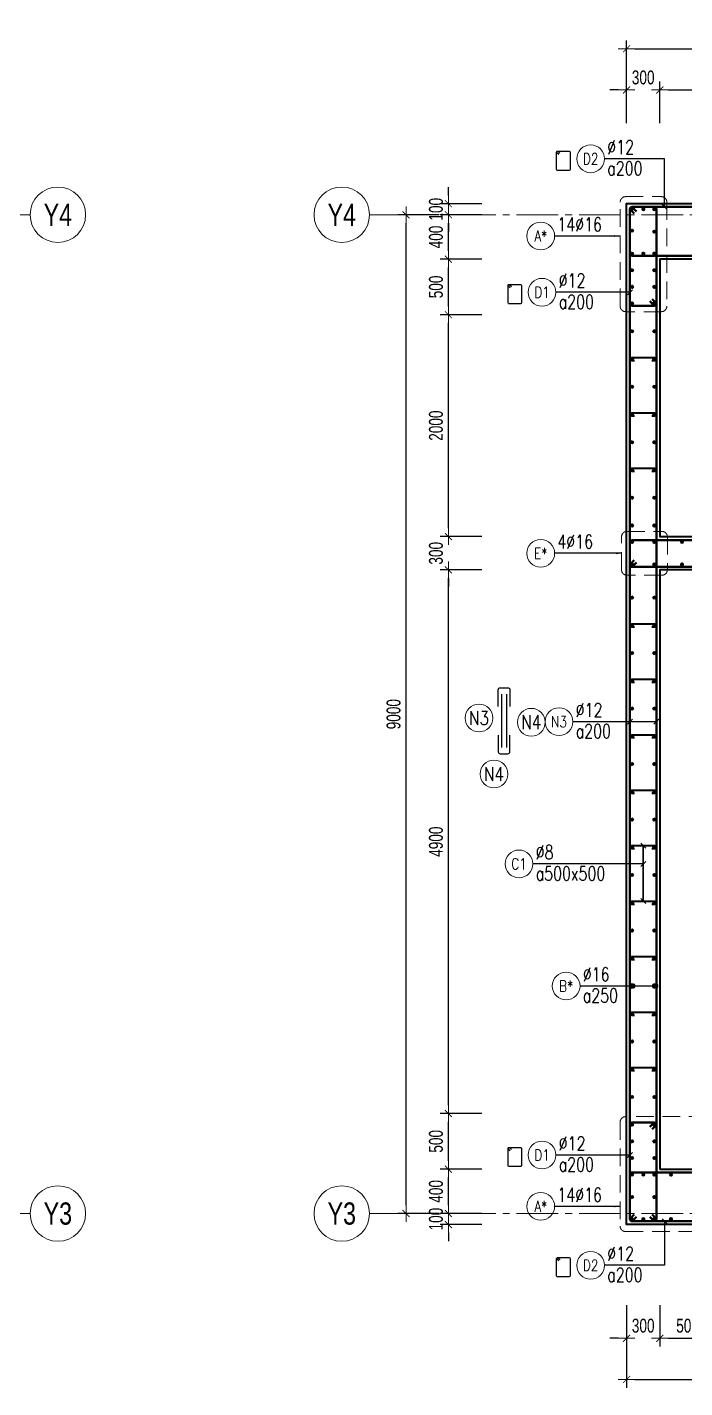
# Model space of a CAD drawing. Header units: millimetres. Extents: x 931337 to 1117500, y 19732 to 157199.
# Drawn here: x 962154 to 968079, y 106879 to 119139 of the extents above; entities that cross this region are included whole.
import ezdxf
from ezdxf.enums import TextEntityAlignment as Align

# ---------------------------------------------------------------- set-up
doc = ezdxf.new("R2010")
doc.units = ezdxf.units.MM
doc.header["$MEASUREMENT"] = 0
for name, pattern in [('HIDDEN', [9.525, 6.35, -3.175]), ('HIDDEN2', [4.7625, 3.175, -1.5875]), ('HT_Dim Grid$0$CENTER2', [1.125, 0.75, -0.125, 0.125, -0.125]), ('HT_Grid$0$CENTER2', [1.125, 0.75, -0.125, 0.125, -0.125])]:
    doc.linetypes.add(name, pattern=pattern)
doc.layers.get('0').update_dxf_attribs({"lineweight": 20})
doc.layers.get('Defpoints').update_dxf_attribs({"color": 151, "lineweight": 9})
doc.layers.add('Hidden', color=9, linetype='HIDDEN')
doc.layers.add('Ligature', color=1, linetype='Continuous')
for name, color, linetype, lineweight in [('HT_Dim Grid$0$NDC_S_AXIS', 5, 'HT_Dim Grid$0$CENTER2', 13), ('HT_Dim Grid$0$NDC_S_SYMBOL', 1, 'Continuous', 15), ('HT_Dim Grid$0$NDC_S_TEXT SYMBOL', 7, 'Continuous', 20), ('HT_Grid$0$NDC_S_AXIS', 5, 'HT_Grid$0$CENTER2', 13), ('KC-LEADER', 153, 'Continuous', 18), ('KC-THEP', 6, 'Continuous', 40), ('NDC_S_DIM', 1, 'Continuous', 15), ('NDC_S_HIDDEN', 8, 'HIDDEN2', 13), ('NDC_S_LEADER', 1, 'Continuous', 15), ('NDC_S_REBAR', 4, 'Continuous', 35), ('NDC_S_STIRRUP', 4, 'Continuous', 40), ('NDC_S_VN TEXT', 7, 'Continuous', 20), ('NDC_S_WALL', 6, 'Continuous', 35)]:
    doc.layers.add(name, color=color, linetype=linetype, lineweight=lineweight)
doc.styles.add('HT_Dim Grid$0$NDC_ANNO', font='', dxfattribs={"width": 0.8})
doc.styles.add('NDC_ARIAL', font='arial.ttf', dxfattribs={"width": 0.85})
doc.styles.add('NDC_DIM', font='', dxfattribs={"width": 0.75})
doc.styles.add('NDC_EN TXT', font='romans.shx', dxfattribs={"width": 0.8})
doc.styles.get('HT_Dim Grid$0$NDC_ANNO').set_extended_font_data('Dotum')
doc.styles.get('NDC_DIM').set_extended_font_data('Dotum')
doc.dimstyles.new('NDC_1-50', dxfattribs={"dimscale": 50, "dimtxt": 2.5, "dimasz": 1, "dimexe": 1.5, "dimexo": 0, "dimgap": 0.8, "dimtad": 1, "dimdec": 0, "dimdsep": 46, "dimtxsty": 'NDC_ARIAL', "dimblk": 'DIMMARK', "dimcen": 49999.938995, "dimdle": 1.5, "dimclrd": 1, "dimclre": 1, "dimclrt": 3, "dimadec": 0, "dimazin": 0, "dimtfac": 1, "dimtdec": 0, "dimtix": 1, "dimtmove": 2, "dimatfit": 3, "dimfxl": 1, "dimarcsym": 0})
doc.dimstyles.new('NDC_dim_30', dxfattribs={"dimscale": 30, "dimtxt": 2.5, "dimasz": 1.5, "dimexe": 1.5, "dimexo": 2.5, "dimgap": 1, "dimtad": 1, "dimdec": 0, "dimzin": 0, "dimdsep": 46, "dimtxsty": 'NDC_DIM', "dimblk": 'DIMMARK', "dimcen": 0.09, "dimdle": 1.2, "dimclrd": 1, "dimclre": 1, "dimclrt": 3, "dimadec": 0, "dimazin": 0, "dimtfac": 1, "dimtdec": 0, "dimtix": 1, "dimtofl": 0, "dimtmove": 0, "dimatfit": 3, "dimfxl": 6, "dimfxlon": 1, "dimtolj": 1, "dimtzin": 0, "dimarcsym": 0})
doc.dimstyles.new('NDC_dim_50', dxfattribs={"dimscale": 50, "dimtxt": 2.5, "dimasz": 1.5, "dimexe": 1.5, "dimexo": 2.5, "dimgap": 1, "dimtad": 1, "dimdec": 0, "dimzin": 0, "dimdsep": 46, "dimtxsty": 'NDC_DIM', "dimblk": 'DIMMARK', "dimcen": 0.09, "dimdle": 1.2, "dimclrd": 1, "dimclre": 1, "dimclrt": 3, "dimadec": 0, "dimazin": 0, "dimtfac": 1, "dimtdec": 0, "dimtix": 1, "dimtofl": 0, "dimtmove": 0, "dimatfit": 3, "dimfxl": 6, "dimfxlon": 1, "dimtolj": 1, "dimtzin": 0, "dimarcsym": 0})

# ---------------------------------------------------------------- blocks, each defined once
blk = doc.blocks.new('THEP')
at = {"layer": 'KC-LEADER', "color": 6}
blk.add_circle((0, 0), 14, dxfattribs=at)
at = {"layer": 'KC-THEP'}
for p, q in [((-14, 0), (14, 0)), ((10, 10), (-10, -10)), ((-10, 10), (10, -10)), ((0, 14), (0, -14))]:
    blk.add_line(p, q, dxfattribs=at)
blk = doc.blocks.new('DIMMARK')
at = {"layer": 'NDC_S_DIM', "color": 1}
blk.add_line((-1.5, 0), (1, 0), dxfattribs=at)
at = {"layer": 'NDC_S_DIM', "color": 2, "const_width": 0.1}
blk.add_lwpolyline([(-0.42, -0.42), (0.42, 0.42)], dxfattribs=at)
blk = doc.blocks.new('*U13')
blk.add_circle((-2.5, 0), 2.5)
at = {"layer": 'NDC_S_VN TEXT', "color": 3, "style": 'NDC_EN TXT', "width": 0.75}
blk.add_attdef('DK1', (0.5, 0.85), '', height=2.5, dxfattribs=at)
at = {"layer": 'NDC_S_VN TEXT', "color": 7, "style": 'NDC_EN TXT', "width": 0.8}
blk.add_attdef('SH2', text='', height=2, dxfattribs=at).set_placement((-2.5, 0), align=Align.MIDDLE)
blk = doc.blocks.new('*U11')
blk.add_circle((-2.5, 0), 2.5)
at = {"layer": 'NDC_S_VN TEXT', "color": 3, "style": 'NDC_EN TXT', "width": 0.75}
for tag, p in [('DK1', (0.5, 0.85)), ('KC1', (0.5, -2.97))]:
    blk.add_attdef(tag, p, '', height=2.5, dxfattribs=at)
at = {"layer": 'NDC_S_VN TEXT', "color": 7, "style": 'NDC_EN TXT', "width": 0.8}
blk.add_attdef('SH2', text='', height=2, dxfattribs=at).set_placement((-2.5, 0), align=Align.MIDDLE)
blk = doc.blocks.new('*U12')
blk.add_circle((-2.5, 0), 2.5)
at = {"layer": 'NDC_S_VN TEXT', "color": 3, "style": 'NDC_EN TXT', "width": 0.75}
for tag, p in [('DK1', (0.5, 0.85)), ('KC1', (0.5, -2.97))]:
    blk.add_attdef(tag, p, '', height=2.5, dxfattribs=at)
at = {"layer": 'NDC_S_VN TEXT', "color": 7, "style": 'NDC_EN TXT', "width": 0.8}
blk.add_attdef('SH2', text='', height=2, dxfattribs=at).set_placement((-2.5, 0), align=Align.MIDDLE)
blk = doc.blocks.new('A$C7BC65A55')
at = {"layer": 'Ligature'}
for p, q in [((-15.2, 372, 0), (-15.2, 38.5, 0)), ((15.2, 372, 0), (15.2, 38.5, 0))]:
    blk.add_line(p, q, dxfattribs=at)
for points in [[(-36.2, 296.5), (-36.2, 400.9, -0.414214), (-24, 413.1), (24, 413.1, -0.414214), (36.2, 400.9), (36.2, 296.5)], [(-36.2, 116.5), (-36.2, 12.2, 0.414214), (-24, 0), (24, 0, 0.414214), (36.2, 12.2), (36.2, 116.5)]]:
    blk.add_lwpolyline(points, format="xyb", dxfattribs=at)
blk = doc.blocks.new('*D556')
at = {"layer": 'Defpoints', "color": 0, "transparency": 16777216}
for p in [(965949, 108849), (967854, 108849), (967554, 108449)]:
    blk.add_point(p, dxfattribs=at)
at = {"layer": 'NDC_S_DIM', "color": 1, "lineweight": -2, "transparency": 16777216}
for p, q in [((966249, 108849), (965874, 108849)), ((965949, 108524), (965949, 108774)), ((966249, 108449), (965874, 108449))]:
    blk.add_line(p, q, dxfattribs=at)
at = {"layer": 'NDC_S_DIM', "color": 1, "lineweight": -2, "transparency": 16777216, "xscale": 75, "yscale": 75, "zscale": 75}
for p, rotation in [((965949, 108849), 90), ((965949, 108449), 270)]:
    blk.add_blockref('DIMMARK', p, dxfattribs=dict(at, rotation=rotation))
at = {"layer": 'NDC_S_DIM', "color": 3, "transparency": 16777216, "insert": (965837, 108649), "char_height": 125, "attachment_point": 5, "rotation": 90, "style": 'NDC_DIM'}
blk.add_mtext('\\A1;400', dxfattribs=at)
blk = doc.blocks.new('*D557')
at = {"layer": 'Defpoints', "color": 0, "transparency": 16777216}
for p in [(965949, 109350), (967971, 109350), (967854, 108849)]:
    blk.add_point(p, dxfattribs=at)
at = {"layer": 'NDC_S_DIM', "color": 1, "lineweight": -2, "transparency": 16777216}
for p, q in [((966249, 109350), (965874, 109350)), ((965949, 108924), (965949, 109275)), ((966249, 108849), (965874, 108849))]:
    blk.add_line(p, q, dxfattribs=at)
at = {"layer": 'NDC_S_DIM', "color": 1, "lineweight": -2, "transparency": 16777216, "xscale": 75, "yscale": 75, "zscale": 75}
for p, rotation in [((965949, 109350), 90), ((965949, 108849), 270)]:
    blk.add_blockref('DIMMARK', p, dxfattribs=dict(at, rotation=rotation))
at = {"layer": 'NDC_S_DIM', "color": 3, "transparency": 16777216, "insert": (965837, 109100), "char_height": 125, "attachment_point": 5, "rotation": 90, "style": 'NDC_DIM'}
blk.add_mtext('\\A1;500', dxfattribs=at)
blk = doc.blocks.new('*D558')
at = {"layer": 'Defpoints', "color": 0, "transparency": 16777216}
for p in [(965949, 114249), (968024, 114249), (967971, 109350)]:
    blk.add_point(p, dxfattribs=at)
at = {"layer": 'NDC_S_DIM', "color": 1, "lineweight": -2, "transparency": 16777216}
for p, q in [((966249, 114249), (965874, 114249)), ((965949, 109425), (965949, 114174)), ((966249, 109350), (965874, 109350))]:
    blk.add_line(p, q, dxfattribs=at)
at = {"layer": 'NDC_S_DIM', "color": 1, "lineweight": -2, "transparency": 16777216, "xscale": 75, "yscale": 75, "zscale": 75}
for p, rotation in [((965949, 114249), 90), ((965949, 109350), 270)]:
    blk.add_blockref('DIMMARK', p, dxfattribs=dict(at, rotation=rotation))
at = {"layer": 'NDC_S_DIM', "color": 3, "transparency": 16777216, "insert": (965837, 111800), "char_height": 125, "attachment_point": 5, "rotation": 90, "style": 'NDC_DIM'}
blk.add_mtext('\\A1;4900', dxfattribs=at)
blk = doc.blocks.new('*D559')
at = {"layer": 'Defpoints', "color": 0, "transparency": 16777216}
for p in [(965949, 114549), (968024, 114549), (968024, 114249)]:
    blk.add_point(p, dxfattribs=at)
at = {"layer": 'NDC_S_DIM', "color": 1, "lineweight": -2, "transparency": 16777216}
for p, q in [((965949, 114624), (965949, 114699)), ((966249, 114549), (965874, 114549)), ((966249, 114249), (965874, 114249)), ((965949, 114174), (965949, 114099))]:
    blk.add_line(p, q, dxfattribs=at)
at = {"layer": 'NDC_S_DIM', "color": 1, "lineweight": -2, "transparency": 16777216, "xscale": 75, "yscale": 75, "zscale": 75}
for p, rotation in [((965949, 114549), 270), ((965949, 114249), 90)]:
    blk.add_blockref('DIMMARK', p, dxfattribs=dict(at, rotation=rotation))
at = {"layer": 'NDC_S_DIM', "color": 3, "transparency": 16777216, "insert": (965837, 114399), "char_height": 125, "attachment_point": 5, "rotation": 90, "style": 'NDC_DIM'}
blk.add_mtext('\\A1;300', dxfattribs=at)
blk = doc.blocks.new('*D560')
at = {"layer": 'Defpoints', "color": 0, "transparency": 16777216}
for p in [(965949, 116549), (967911, 116549), (968024, 114549)]:
    blk.add_point(p, dxfattribs=at)
at = {"layer": 'NDC_S_DIM', "color": 1, "lineweight": -2, "transparency": 16777216}
for p, q in [((966249, 116549), (965874, 116549)), ((965949, 114624), (965949, 116474)), ((966249, 114549), (965874, 114549))]:
    blk.add_line(p, q, dxfattribs=at)
at = {"layer": 'NDC_S_DIM', "color": 1, "lineweight": -2, "transparency": 16777216, "xscale": 75, "yscale": 75, "zscale": 75}
for p, rotation in [((965949, 116549), 90), ((965949, 114549), 270)]:
    blk.add_blockref('DIMMARK', p, dxfattribs=dict(at, rotation=rotation))
at = {"layer": 'NDC_S_DIM', "color": 3, "transparency": 16777216, "insert": (965837, 115549), "char_height": 125, "attachment_point": 5, "rotation": 90, "style": 'NDC_DIM'}
blk.add_mtext('\\A1;2000', dxfattribs=at)
blk = doc.blocks.new('*D561')
at = {"layer": 'Defpoints', "color": 0, "transparency": 16777216}
for p in [(965567, 117449), (967554, 117449), (967554, 108449)]:
    blk.add_point(p, dxfattribs=at)
at = {"layer": 'NDC_S_DIM', "color": 1, "lineweight": -2, "transparency": 16777216}
for p, q in [((965867, 117449), (965492, 117449)), ((965567, 108524), (965567, 117374)), ((965867, 108449), (965492, 108449))]:
    blk.add_line(p, q, dxfattribs=at)
at = {"layer": 'NDC_S_DIM', "color": 1, "lineweight": -2, "transparency": 16777216, "xscale": 75, "yscale": 75, "zscale": 75}
for p, rotation in [((965567, 117449), 90), ((965567, 108449), 270)]:
    blk.add_blockref('DIMMARK', p, dxfattribs=dict(at, rotation=rotation))
at = {"layer": 'NDC_S_DIM', "color": 3, "transparency": 16777216, "insert": (965455, 112949), "char_height": 125, "attachment_point": 5, "rotation": 90, "style": 'NDC_DIM'}
blk.add_mtext('\\A1;9000', dxfattribs=at)
blk = doc.blocks.new('*D562')
at = {"layer": 'Defpoints', "color": 0, "transparency": 16777216}
for p in [(967854, 108849), (967554, 108349), (967854, 107325)]:
    blk.add_point(p, dxfattribs=at)
at = {"layer": 'NDC_S_DIM', "color": 1, "lineweight": -2, "transparency": 16777216}
for p, q in [((967554, 107625), (967554, 107250)), ((967854, 107625), (967854, 107250)), ((967479, 107325), (967404, 107325)), ((967929, 107325), (968004, 107325))]:
    blk.add_line(p, q, dxfattribs=at)
at = {"layer": 'NDC_S_DIM', "color": 1, "lineweight": -2, "transparency": 16777216, "xscale": 75, "yscale": 75, "zscale": 75}
blk.add_blockref('DIMMARK', (967554, 107325), dxfattribs=at)
at = {"layer": 'NDC_S_DIM', "color": 1, "lineweight": -2, "transparency": 16777216, "xscale": 75, "yscale": 75, "zscale": 75, "rotation": 180}
blk.add_blockref('DIMMARK', (967854, 107325), dxfattribs=at)
at = {"layer": 'NDC_S_DIM', "color": 3, "transparency": 16777216, "insert": (967704, 107438), "char_height": 125, "attachment_point": 5, "style": 'NDC_DIM'}
blk.add_mtext('\\A1;300', dxfattribs=at)
blk = doc.blocks.new('*D563')
at = {"layer": 'Defpoints', "color": 0, "transparency": 16777216}
for p in [(967854, 108849), (968354, 108623), (968354, 107325)]:
    blk.add_point(p, dxfattribs=at)
at = {"layer": 'NDC_S_DIM', "color": 1, "lineweight": -2, "transparency": 16777216}
for p, q in [((967854, 107625), (967854, 107250)), ((968354, 107625), (968354, 107250)), ((967929, 107325), (968279, 107325))]:
    blk.add_line(p, q, dxfattribs=at)
at = {"layer": 'NDC_S_DIM', "color": 1, "lineweight": -2, "transparency": 16777216, "xscale": 75, "yscale": 75, "zscale": 75, "rotation": 180}
blk.add_blockref('DIMMARK', (967854, 107325), dxfattribs=at)
at = {"layer": 'NDC_S_DIM', "color": 1, "lineweight": -2, "transparency": 16777216, "xscale": 75, "yscale": 75, "zscale": 75}
blk.add_blockref('DIMMARK', (968354, 107325), dxfattribs=at)
at = {"layer": 'NDC_S_DIM', "color": 3, "transparency": 16777216, "insert": (968104, 107438), "char_height": 125, "attachment_point": 5, "style": 'NDC_DIM'}
blk.add_mtext('\\A1;500', dxfattribs=at)
blk = doc.blocks.new('*D568')
at = {"layer": 'Defpoints', "color": 0, "transparency": 16777216}
for p in [(967554, 108423), (969254, 108181), (969254, 106954)]:
    blk.add_point(p, dxfattribs=at)
at = {"layer": 'NDC_S_DIM', "color": 1, "lineweight": -2, "transparency": 16777216}
for p, q in [((967554, 107254), (967554, 106879)), ((969254, 107254), (969254, 106879)), ((967629, 106954), (969179, 106954))]:
    blk.add_line(p, q, dxfattribs=at)
at = {"layer": 'NDC_S_DIM', "color": 1, "lineweight": -2, "transparency": 16777216, "xscale": 75, "yscale": 75, "zscale": 75, "rotation": 180}
blk.add_blockref('DIMMARK', (967554, 106954), dxfattribs=at)
at = {"layer": 'NDC_S_DIM', "color": 1, "lineweight": -2, "transparency": 16777216, "xscale": 75, "yscale": 75, "zscale": 75}
blk.add_blockref('DIMMARK', (969254, 106954), dxfattribs=at)
at = {"layer": 'NDC_S_DIM', "color": 3, "transparency": 16777216, "insert": (968404, 107067), "char_height": 125, "attachment_point": 5, "style": 'NDC_DIM'}
blk.add_mtext('\\A1;1700', dxfattribs=at)
blk = doc.blocks.new('*D587')
at = {"layer": 'Defpoints', "color": 0, "transparency": 16777216}
for p in [(967854, 118574), (967554, 117549), (967854, 117049)]:
    blk.add_point(p, dxfattribs=at)
at = {"layer": 'NDC_S_DIM', "color": 1, "lineweight": -2, "transparency": 16777216}
for p, q in [((967479, 118574), (967404, 118574)), ((967554, 118274), (967554, 118649)), ((967854, 118274), (967854, 118649)), ((967929, 118574), (968004, 118574))]:
    blk.add_line(p, q, dxfattribs=at)
at = {"layer": 'NDC_S_DIM', "color": 1, "lineweight": -2, "transparency": 16777216, "xscale": 75, "yscale": 75, "zscale": 75}
blk.add_blockref('DIMMARK', (967554, 118574), dxfattribs=at)
at = {"layer": 'NDC_S_DIM', "color": 1, "lineweight": -2, "transparency": 16777216, "xscale": 75, "yscale": 75, "zscale": 75, "rotation": 180}
blk.add_blockref('DIMMARK', (967854, 118574), dxfattribs=at)
at = {"layer": 'NDC_S_DIM', "color": 3, "transparency": 16777216, "insert": (967704, 118686), "char_height": 125, "attachment_point": 5, "style": 'NDC_DIM'}
blk.add_mtext('\\A1;300', dxfattribs=at)
blk = doc.blocks.new('*D575')
at = {"layer": 'Defpoints', "color": 0, "transparency": 16777216}
for p in [(969254, 118945), (969254, 117713), (967554, 117476)]:
    blk.add_point(p, dxfattribs=at)
at = {"layer": 'NDC_S_DIM', "color": 1, "lineweight": -2, "transparency": 16777216}
for p, q in [((967554, 118645), (967554, 119020)), ((967629, 118945), (969179, 118945)), ((969254, 118645), (969254, 119020))]:
    blk.add_line(p, q, dxfattribs=at)
at = {"layer": 'NDC_S_DIM', "color": 1, "lineweight": -2, "transparency": 16777216, "xscale": 75, "yscale": 75, "zscale": 75, "rotation": 180}
blk.add_blockref('DIMMARK', (967554, 118945), dxfattribs=at)
at = {"layer": 'NDC_S_DIM', "color": 1, "lineweight": -2, "transparency": 16777216, "xscale": 75, "yscale": 75, "zscale": 75}
blk.add_blockref('DIMMARK', (969254, 118945), dxfattribs=at)
at = {"layer": 'NDC_S_DIM', "color": 3, "transparency": 16777216, "insert": (968404, 119057), "char_height": 125, "attachment_point": 5, "style": 'NDC_DIM'}
blk.add_mtext('\\A1;1700', dxfattribs=at)
blk = doc.blocks.new('*D576')
at = {"layer": 'Defpoints', "color": 0, "transparency": 16777216}
for p in [(965949, 117049), (967854, 117049), (967911, 116549)]:
    blk.add_point(p, dxfattribs=at)
at = {"layer": 'NDC_S_DIM', "color": 1, "lineweight": -2, "transparency": 16777216}
for p, q in [((966249, 117049), (965874, 117049)), ((965949, 116624), (965949, 116974)), ((966249, 116549), (965874, 116549))]:
    blk.add_line(p, q, dxfattribs=at)
at = {"layer": 'NDC_S_DIM', "color": 1, "lineweight": -2, "transparency": 16777216, "xscale": 75, "yscale": 75, "zscale": 75}
for p, rotation in [((965949, 117049), 90), ((965949, 116549), 270)]:
    blk.add_blockref('DIMMARK', p, dxfattribs=dict(at, rotation=rotation))
at = {"layer": 'NDC_S_DIM', "color": 3, "transparency": 16777216, "insert": (965837, 116799), "char_height": 125, "attachment_point": 5, "rotation": 90, "style": 'NDC_DIM'}
blk.add_mtext('\\A1;500', dxfattribs=at)
blk = doc.blocks.new('*D577')
at = {"layer": 'Defpoints', "color": 0, "transparency": 16777216}
for p in [(965949, 117449), (967554, 117449), (967854, 117049)]:
    blk.add_point(p, dxfattribs=at)
at = {"layer": 'NDC_S_DIM', "color": 1, "lineweight": -2, "transparency": 16777216}
for p, q in [((966249, 117449), (965874, 117449)), ((965949, 117124), (965949, 117374)), ((966249, 117049), (965874, 117049))]:
    blk.add_line(p, q, dxfattribs=at)
at = {"layer": 'NDC_S_DIM', "color": 1, "lineweight": -2, "transparency": 16777216, "xscale": 75, "yscale": 75, "zscale": 75}
for p, rotation in [((965949, 117449), 90), ((965949, 117049), 270)]:
    blk.add_blockref('DIMMARK', p, dxfattribs=dict(at, rotation=rotation))
at = {"layer": 'NDC_S_DIM', "color": 3, "transparency": 16777216, "insert": (965837, 117249), "char_height": 125, "attachment_point": 5, "rotation": 90, "style": 'NDC_DIM'}
blk.add_mtext('\\A1;400', dxfattribs=at)
blk = doc.blocks.new('*D597')
at = {"layer": 'Defpoints', "color": 0, "ltscale": 200, "transparency": 16777216}
for p in [(969254, 118574), (969254, 117713), (967854, 117049)]:
    blk.add_point(p, dxfattribs=at)
at = {"layer": 'NDC_S_DIM', "color": 1, "lineweight": -2, "ltscale": 200, "transparency": 16777216}
for p, q in [((967854, 118274), (967854, 118649)), ((967929, 118574), (969179, 118574)), ((969254, 118274), (969254, 118649))]:
    blk.add_line(p, q, dxfattribs=at)
at = {"layer": 'NDC_S_DIM', "color": 1, "lineweight": -2, "ltscale": 200, "transparency": 16777216, "xscale": 75, "yscale": 75, "zscale": 75, "rotation": 180}
blk.add_blockref('DIMMARK', (967854, 118574), dxfattribs=at)
at = {"layer": 'NDC_S_DIM', "color": 1, "lineweight": -2, "ltscale": 200, "transparency": 16777216, "xscale": 75, "yscale": 75, "zscale": 75}
blk.add_blockref('DIMMARK', (969254, 118574), dxfattribs=at)
at = {"layer": 'NDC_S_DIM', "color": 3, "ltscale": 200, "transparency": 16777216, "insert": (968554, 118686), "char_height": 125, "attachment_point": 5, "style": 'NDC_DIM'}
blk.add_mtext('\\A1;1400', dxfattribs=at)
blk = doc.blocks.new('*U93')
at = {"layer": 'HT_Dim Grid$0$NDC_S_SYMBOL'}
blk.add_line((5, 0), (9, 0), dxfattribs=at)
blk.add_circle((0, 0), 5, dxfattribs=at)
at = {"layer": 'HT_Dim Grid$0$NDC_S_TEXT SYMBOL', "color": 7, "style": 'HT_Dim Grid$0$NDC_ANNO', "width": 0.8}
blk.add_attdef('GRID', text='', height=4, rotation=270, dxfattribs=at).set_placement((0, 0), align=Align.MIDDLE)
blk = doc.blocks.new('*D589')
at = {"layer": 'Defpoints', "color": 0, "ltscale": 200, "transparency": 16777216}
for p in [(967554, 108449), (965949, 108349), (967554, 108349)]:
    blk.add_point(p, dxfattribs=at)
at = {"layer": 'NDC_S_DIM', "color": 1, "lineweight": -2, "ltscale": 200, "transparency": 16777216}
for p, q in [((965949, 108524), (965949, 108599)), ((966249, 108449), (965874, 108449)), ((966249, 108349), (965874, 108349)), ((965949, 108274), (965949, 108199))]:
    blk.add_line(p, q, dxfattribs=at)
at = {"layer": 'NDC_S_DIM', "color": 1, "lineweight": -2, "ltscale": 200, "transparency": 16777216, "xscale": 75, "yscale": 75, "zscale": 75}
for p, rotation in [((965949, 108449), 270), ((965949, 108349), 90)]:
    blk.add_blockref('DIMMARK', p, dxfattribs=dict(at, rotation=rotation))
at = {"layer": 'NDC_S_DIM', "color": 3, "ltscale": 200, "transparency": 16777216, "insert": (965837, 108399), "char_height": 125, "attachment_point": 5, "rotation": 90, "style": 'NDC_DIM'}
blk.add_mtext('\\A1;100', dxfattribs=at)
blk = doc.blocks.new('*D590')
at = {"layer": 'Defpoints', "color": 0, "ltscale": 200, "transparency": 16777216}
for p in [(965949, 117549), (967554, 117549), (967554, 117449)]:
    blk.add_point(p, dxfattribs=at)
at = {"layer": 'NDC_S_DIM', "color": 1, "lineweight": -2, "ltscale": 200, "transparency": 16777216}
for p, q in [((965949, 117624), (965949, 117699)), ((966249, 117549), (965874, 117549)), ((966249, 117449), (965874, 117449)), ((965949, 117374), (965949, 117299))]:
    blk.add_line(p, q, dxfattribs=at)
at = {"layer": 'NDC_S_DIM', "color": 1, "lineweight": -2, "ltscale": 200, "transparency": 16777216, "xscale": 75, "yscale": 75, "zscale": 75}
for p, rotation in [((965949, 117549), 270), ((965949, 117449), 90)]:
    blk.add_blockref('DIMMARK', p, dxfattribs=dict(at, rotation=rotation))
at = {"layer": 'NDC_S_DIM', "color": 3, "ltscale": 200, "transparency": 16777216, "insert": (965837, 117499), "char_height": 125, "attachment_point": 5, "rotation": 90, "style": 'NDC_DIM'}
blk.add_mtext('\\A1;100', dxfattribs=at)

msp = doc.modelspace()

# ---------------------------------------------------------------- linework, layer by layer
for centre in [(966225.05, 112914.484), (966696.019, 112876.324), (966359.498, 112409.481)]:
    msp.add_circle(centre, 125)
at = {"layer": 'HT_Grid$0$NDC_S_AXIS', "ltscale": 500}
for p, q in [((965438.232, 117449.387), (975619.731, 117449.387)), ((965438.232, 108449.387), (975619.731, 108449.387))]:
    msp.add_line(p, q, dxfattribs=at)
at = {"layer": 'Ligature'}
for points in [[(966942.727, 117992.547), (966926.761, 118008.513, -0.668178638), (966932.535, 118022.451), (967037.164, 118022.451, -0.414213562), (967045.328, 118014.286), (967045.328, 117857.179, -0.414213562), (967037.163, 117849.014), (966932.535, 117849.014, -0.414213562), (966924.37, 117857.179), (966924.37, 118014.286, -0.668178638), (966938.308, 118020.06), (966954.274, 118004.094)], [(966504.915, 116790.135), (966488.949, 116806.101, -0.668178638), (966494.723, 116820.039), (966599.351, 116820.039, -0.414213562), (966607.516, 116811.874), (966607.516, 116654.766, -0.414213562), (966599.351, 116646.601), (966494.722, 116646.601, -0.414213562), (966486.558, 116654.766), (966486.558, 116811.874, -0.668178638), (966500.496, 116817.647), (966516.462, 116801.681)], [(966504.915, 109015.427), (966488.949, 109031.393, -0.668178638), (966494.723, 109045.331), (966599.351, 109045.331, -0.414213562), (966607.516, 109037.167), (966607.516, 108880.059, -0.414213562), (966599.351, 108871.894), (966494.722, 108871.894, -0.414213562), (966486.558, 108880.059), (966486.558, 109037.167, -0.668178638), (966500.496, 109042.94), (966516.462, 109026.974)], [(966942.727, 108021.826), (966926.761, 108037.792, -0.668178638), (966932.535, 108051.73), (967037.164, 108051.73, -0.414213562), (967045.328, 108043.565), (967045.328, 107886.458, -0.414213562), (967037.163, 107878.293), (966932.535, 107878.293, -0.414213562), (966924.37, 107886.458), (966924.37, 108043.565, -0.668178638), (966938.308, 108049.339), (966954.274, 108033.373)]]:
    msp.add_lwpolyline(points, format="xyb", dxfattribs=at)
at = {"layer": 'NDC_S_HIDDEN', "ltscale": 50}
for points in [[(967546.375, 117612.475), (967867.726, 117612.475, -0.414213562), (967917.726, 117562.475), (967917.726, 116625.999, -0.414213562), (967867.726, 116575.999), (967546.375, 116575.999, -0.414213562), (967496.375, 116625.999), (967496.375, 117562.475, -0.414213562)], [(967558.793, 114596.61), (967871.839, 114596.61, -0.414213562), (967921.839, 114546.61), (967921.839, 114250.725, -0.414213562), (967871.839, 114200.725), (967558.793, 114200.725, -0.414213562), (967508.793, 114250.725), (967508.793, 114546.61, -0.414213562)], [(967546.375, 108286.3), (968274.881, 108286.3, 0.414213562), (968324.881, 108336.3), (968324.881, 109272.776, 0.414213562), (968274.881, 109322.776), (967546.375, 109322.776, 0.414213562), (967496.375, 109272.776), (967496.375, 108336.3, 0.414213562)]]:
    msp.add_lwpolyline(points, format="xyb", close=True, dxfattribs=at)
at = {"layer": 'NDC_S_REBAR'}
for points in [[(967625.314, 116134.387), (967600.314, 116134.387, -1), (967600.314, 116164.387), (967807.338, 116164.387, -1), (967807.338, 116134.387), (967782.338, 116134.387)], [(967625.314, 115634.387), (967600.314, 115634.387, -1), (967600.314, 115664.387), (967807.338, 115664.387, -1), (967807.338, 115634.387), (967782.338, 115634.387)], [(967625.314, 115134.387), (967600.314, 115134.387, -1), (967600.314, 115164.387), (967807.338, 115164.387, -1), (967807.338, 115134.387), (967782.338, 115134.387)], [(967625.314, 113734.387), (967600.314, 113734.387, -1), (967600.314, 113764.387), (967807.338, 113764.387, -1), (967807.338, 113734.387), (967782.338, 113734.387)], [(967625.314, 113234.387), (967600.314, 113234.387, -1), (967600.314, 113264.387), (967807.338, 113264.387, -1), (967807.338, 113234.387), (967782.338, 113234.387)], [(967625.314, 112734.387), (967600.314, 112734.387, -1), (967600.314, 112764.387), (967807.338, 112764.387, -1), (967807.338, 112734.387), (967782.338, 112734.387)], [(967625.314, 112234.387), (967600.314, 112234.387, -1), (967600.314, 112264.387), (967807.338, 112264.387, -1), (967807.338, 112234.387), (967782.338, 112234.387)], [(967625.314, 111734.387), (967600.314, 111734.387, -1), (967600.314, 111764.387), (967807.338, 111764.387, -1), (967807.338, 111734.387), (967782.338, 111734.387)], [(967625.314, 111234.387), (967600.314, 111234.387, -1), (967600.314, 111264.387), (967807.338, 111264.387, -1), (967807.338, 111234.387), (967782.338, 111234.387)], [(967625.314, 110734.387), (967600.314, 110734.387, -1), (967600.314, 110764.387), (967807.338, 110764.387, -1), (967807.338, 110734.387), (967782.338, 110734.387)], [(967625.314, 110234.387), (967600.314, 110234.387, -1), (967600.314, 110264.387), (967807.338, 110264.387, -1), (967807.338, 110234.387), (967782.338, 110234.387)], [(967625.314, 109734.387), (967600.314, 109734.387, -1), (967600.314, 109764.387), (967807.338, 109764.387, -1), (967807.338, 109734.387), (967782.338, 109734.387)]]:
    msp.add_lwpolyline(points, format="xyb", dxfattribs=at)
at = {"layer": 'NDC_S_STIRRUP'}
for points in [[(967643.776, 117479.387), (967603.776, 117519.387, 0.414213562), (967583.776, 117499.387), (967583.776, 117099.387, 0.414213562), (967603.776, 117079.387), (969299.096, 117079.387, 0.414213562), (969319.096, 117099.387), (969319.096, 117499.387, 0.414213562), (969299.096, 117519.387), (967603.776, 117519.387, 0.414213562), (967583.776, 117499.387), (967623.776, 117459.387)], [(967783.776, 108439.387), (967823.776, 108399.387, -0.414213562), (967803.776, 108379.387), (967603.776, 108379.387, -0.414213562), (967583.776, 108399.387), (967583.776, 117499.387, -0.414213562), (967603.776, 117519.387), (967803.776, 117519.387, -0.414213562), (967823.776, 117499.387), (967823.776, 108399.387, -0.414213562), (967803.776, 108379.387), (967763.776, 108419.387)], [(967783.887, 116689.387), (967823.887, 116649.387, -0.414213562), (967803.887, 116629.387), (967603.887, 116629.387, -0.414213562), (967583.887, 116649.387), (967583.776, 117499.387, -0.414213562), (967603.776, 117519.387), (967803.776, 117519.387, -0.414213562), (967823.776, 117499.387), (967823.887, 116649.387, -0.414213562), (967803.887, 116629.387), (967763.887, 116669.387)], [(967643.776, 114315.95), (967603.776, 114275.95, -0.414213562), (967583.776, 114295.95), (967583.776, 114495.95, -0.414213562), (967603.776, 114515.95), (970803.776, 114515.95, -0.414213562), (970823.776, 114495.95), (970823.776, 114295.95, -0.414357585), (970803.776, 114275.95), (967603.776, 114275.95, -0.414213562), (967583.776, 114295.95), (967623.776, 114335.95)], [(967783.887, 109209.387), (967823.887, 109249.387, 0.414213562), (967803.887, 109269.387), (967603.887, 109269.387, 0.414213562), (967583.887, 109249.387), (967583.776, 108399.387, 0.414213562), (967603.776, 108379.387), (967803.776, 108379.387, 0.414213562), (967823.776, 108399.387), (967823.887, 109249.387, 0.414213562), (967803.887, 109269.387), (967763.887, 109229.387)], [(967643.776, 108419.387), (967603.776, 108379.387, -0.414213562), (967583.776, 108399.387), (967583.776, 108799.387, -0.414213562), (967603.776, 108819.387), (968253.776, 108819.387, -0.414213562), (968273.776, 108799.387), (968273.776, 108399.387, -0.414213562), (968253.776, 108379.387), (967603.776, 108379.387, -0.414213562), (967583.776, 108399.387), (967623.776, 108439.387)], [(967643.776, 108419.387), (967603.776, 108379.387, -0.414213562), (967583.776, 108399.387), (967583.776, 108799.387, -0.414213562), (967603.776, 108819.387), (973803.776, 108819.387, -0.414213562), (973823.776, 108799.387), (973823.776, 108399.387, -0.414213562), (973803.776, 108379.387), (967603.776, 108379.387, -0.414213562), (967583.776, 108399.387), (967623.776, 108439.387)]]:
    msp.add_lwpolyline(points, format="xyb", dxfattribs=at)
at = {"layer": 'NDC_S_WALL'}
msp.add_lwpolyline([(970153.776, 117049.387), (970153.776, 117549.387), (973853.776, 117549.387), (973853.776, 116399.387), (973553.776, 116399.387), (973553.776, 117049.387), (970853.776, 117049.387), (970853.776, 108849.387), (973553.776, 108849.387), (973553.776, 109499.387), (973853.776, 109499.387), (973853.776, 108349.387), (967553.776, 108349.387), (967553.776, 117549.387), (969353.776, 117549.387), (969353.776, 117049.387), (967853.776, 117049.387), (967853.776, 114549.387), (970553.776, 114549.387), (970553.776, 117049.387), (970153.776, 117049.387)], dxfattribs=at)
msp.add_lwpolyline([(967853.776, 108849.387), (970553.776, 108849.387), (970553.776, 114249.387), (967853.776, 114249.387)], close=True, dxfattribs=at)

# ---------------------------------------------------------------- block references
at = {"layer": 'Hidden', "xscale": 1.44, "yscale": 1.44, "zscale": 1.44}
msp.add_blockref('A$C7BC65A55', (966450.13, 112592.203, 0.03), dxfattribs=at)
at = {"layer": 'HT_Dim Grid$0$NDC_S_AXIS'}
ref = msp.add_blockref('*U93', (962430.099, 117449.387), dxfattribs=dict(at, xscale=-50, yscale=50, zscale=50))
ref.add_attrib('GRID', 'Y4', dxfattribs={"layer": 'HT_Dim Grid$0$NDC_S_TEXT SYMBOL', "color": 7, "height": 200, "style": 'HT_Dim Grid$0$NDC_ANNO', "width": 0.8}).set_placement((962430.099, 117449.387), align=Align.MIDDLE)
ref = msp.add_blockref('*U93', (964988.232, 117449.387), dxfattribs=dict(at, xscale=50, yscale=50, zscale=150))
ref.add_attrib('GRID', 'Y4', dxfattribs={"layer": 'HT_Dim Grid$0$NDC_S_TEXT SYMBOL', "color": 7, "height": 200, "style": 'HT_Dim Grid$0$NDC_ANNO', "width": 0.8}).set_placement((964988.232, 117449.387), align=Align.MIDDLE)
ref = msp.add_blockref('*U93', (962430.099, 108449.387), dxfattribs=dict(at, xscale=-50, yscale=50, zscale=50))
ref.add_attrib('GRID', 'Y3', dxfattribs={"layer": 'HT_Dim Grid$0$NDC_S_TEXT SYMBOL', "color": 7, "height": 200, "style": 'HT_Dim Grid$0$NDC_ANNO', "width": 0.8}).set_placement((962430.099, 108449.387), align=Align.MIDDLE)
ref = msp.add_blockref('*U93', (964988.232, 108449.387), dxfattribs=dict(at, xscale=50, yscale=50, zscale=150))
ref.add_attrib('GRID', 'Y3', dxfattribs={"layer": 'HT_Dim Grid$0$NDC_S_TEXT SYMBOL', "color": 7, "height": 200, "style": 'HT_Dim Grid$0$NDC_ANNO', "width": 0.8}).set_placement((964988.232, 108449.387), align=Align.MIDDLE)
at = {"layer": 'KC-THEP'}
for p, rotation in [((967600.264, 117499.387), 189.6685644363809), ((967705.515, 117499.387), 189.6685644363809), ((967603.776, 117099.387), 189.6685644363809), ((967705.515, 117099.387), 189.6685644363809), ((967803.776, 117099.387), 189.6685644363809), ((967603.776, 116949.387), 189.6685644363809), ((967803.776, 116949.387), 189.6685644363809), ((967603.776, 116799.387), 189.6685644363809), ((967803.776, 116799.387), 189.6685644363809), ((967603.776, 116649.387), 189.6685644363807), ((967803.776, 116649.387), 189.6685644363807), ((967603.776, 116399.387), 189.6685644363807), ((967803.776, 116399.387), 189.6685644363807), ((967603.776, 116149.387), 189.6685644363807), ((967803.776, 116149.387), 189.6685644363807), ((967603.776, 115899.387), 189.6685644363807), ((967803.776, 115899.387), 189.6685644363807), ((967603.776, 115649.387), 189.6685644363807), ((967803.776, 115649.387), 189.6685644363807), ((967603.776, 115399.387), 189.6685644363807), ((967803.776, 115399.387), 189.6685644363807), ((967603.776, 115149.387), 189.6685644363807), ((967803.776, 115149.387), 189.6685644363807), ((967603.776, 114899.387), 189.6685644363807), ((967803.776, 114899.387), 189.6685644363807), ((967603.776, 114649.387), 189.6685644363807), ((967803.776, 114649.387), 189.6685644363807), ((967603.804, 114500.633), 189.6685644363809), ((967803.776, 114297.841), 189.6685644363809), ((968053.776, 114297.841), 189.6685644363809), ((967803.776, 108399.387), 189.6685644363809), ((967953.776, 108399.387), 189.6685644363809)]:
    msp.add_blockref('THEP', p, dxfattribs=dict(at, rotation=rotation))
at = {"layer": 'KC-THEP', "xscale": -1, "rotation": 350.3314355636191}
for p in [(967803.776, 117499.387), (967603.776, 117305.568), (967803.776, 117297.044), (967803.776, 114500.934), (968053.776, 114500.934), (967603.804, 114297.54), (967603.776, 113999.387), (967803.776, 113999.387), (967603.776, 113749.387), (967803.776, 113749.387), (967603.776, 113499.387), (967803.776, 113499.387), (967603.776, 113249.387), (967803.776, 113249.387), (967603.776, 112999.387), (967803.776, 112999.387), (967603.776, 112749.387), (967803.776, 112749.387), (967603.776, 112499.387), (967803.776, 112499.387), (967603.776, 112249.387), (967803.776, 112249.387), (967603.776, 111999.387), (967803.776, 111999.387), (967603.776, 111749.387), (967803.776, 111749.387), (967603.776, 111499.387), (967803.776, 111499.387), (967603.776, 111249.387), (967803.776, 111249.387), (967603.776, 110999.387), (967803.776, 110999.387), (967603.776, 110749.387), (967803.776, 110749.387), (967603.776, 110499.387), (967803.776, 110499.387), (967603.776, 110249.387), (967803.776, 110249.387), (967603.776, 109999.387), (967803.776, 109999.387), (967603.776, 109749.387), (967803.776, 109749.387), (967603.776, 109499.387), (967803.776, 109499.387), (967603.776, 109249.387), (967803.776, 109249.387), (967603.776, 109099.387), (967803.776, 109099.387), (967603.776, 108949.387), (967803.776, 108949.387), (967603.776, 108799.387), (967705.515, 108799.387), (967803.776, 108799.387), (967953.776, 108799.387), (967603.776, 108597.654), (967803.776, 108597.654), (967600.264, 108399.387), (967705.515, 108399.387)]:
    msp.add_blockref('THEP', p, dxfattribs=at)
at = {"layer": 'NDC_S_VN TEXT', "xscale": 50, "yscale": 50, "zscale": 50}
for name, p, values in [('*U11', (967355.651, 117953.548), {'SH2': 'D2', 'DK1': '%%C12', 'KC1': 'a200'}), ('*U13', (966906.036, 117257.499), {'SH2': 'A*', 'DK1': '14%%C16'}), ('*U11', (966917.839, 116751.136), {'SH2': 'D1', 'DK1': '%%C12', 'KC1': 'a200'}), ('*U13', (966906.036, 114398.667), {'SH2': 'E*', 'DK1': '4%%C16'}), ('*U11', (967070.962, 112881.492), {'SH2': 'N3', 'DK1': '%%C12', 'KC1': 'a200'}), ('*U12', (966710.513, 111600.026), {'SH2': 'C1', 'DK1': '%%c8', 'KC1': 'a500x500'}), ('*U11', (967134.829, 110499.387), {'SH2': 'B*', 'DK1': '%%C16', 'KC1': 'a250'}), ('*U11', (966917.839, 108976.428), {'SH2': 'D1', 'DK1': '%%C12', 'KC1': 'a200'}), ('*U13', (966906.036, 108513.538), {'SH2': 'A*', 'DK1': '14%%C16'}), ('*U11', (967355.651, 107982.827), {'SH2': 'D2', 'DK1': '%%C12', 'KC1': 'a200'})]:
    msp.add_blockref(name, p, dxfattribs=at).add_auto_attribs(values)

# ---------------------------------------------------------------- texts
at = {"layer": 'NDC_S_VN TEXT', "color": 7, "style": 'NDC_EN TXT', "width": 0.8}
for tag, p in [('N3', (966225.05, 112914.484)), ('N4', (966696.019, 112876.324)), ('N4', (966359.498, 112409.481))]:
    msp.add_attdef(tag, text='3', height=125, dxfattribs=at).set_placement(p, align=Align.MIDDLE)

# ---------------------------------------------------------------- dimensions: what is measured, and where the dimension line sits
at = {"layer": 'NDC_S_DIM'}
for base, p1, p2, picture, middle in [((969253.776, 118944.687), (967553.776, 117475.641), (969253.776, 117712.779), '*D575', (968403.776, 119057.272)), ((967853.776, 118573.661), (967553.776, 117549.387), (967853.776, 117049.387), '*D587', (967703.776, 118686.245)), ((967853.776, 107325.114), (967553.776, 108349.387), (967853.776, 108849.387), '*D562', (967703.776, 107437.699)), ((969253.776, 106954.088), (967553.776, 108423.133), (969253.776, 108181.212), '*D568', (968403.776, 107066.673))]:
    dim = msp.add_linear_dim(base=base, p1=p1, p2=p2, dimstyle='NDC_dim_50', dxfattribs=at)
    dim.commit()
    dim.dimension.update_dxf_attribs({"geometry": picture, "text_midpoint": middle})
at = {"layer": 'NDC_S_DIM', "ltscale": 200}
dim = msp.add_linear_dim(base=(969253.776, 118573.661), p1=(967853.776, 117049.387), p2=(969253.776, 117712.779), dimstyle='NDC_dim_50', override={"dimtmove": 1}, dxfattribs=at)
dim.commit()
dim.dimension.update_dxf_attribs({"geometry": '*D597', "text_midpoint": (968553.776, 118686.245)})
for base, p1, p2, picture, middle in [((965949.362, 117549.387), (967553.776, 117449.387), (967553.776, 117549.387), '*D590', (965836.777, 117499.387)), ((965949.362, 108349.387), (967553.776, 108449.387), (967553.776, 108349.387), '*D589', (965836.777, 108399.387))]:
    dim = msp.add_linear_dim(base=base, p1=p1, p2=p2, angle=90, dimstyle='NDC_dim_50', override={"dimtmove": 1}, dxfattribs=at)
    dim.commit()
    dim.dimension.update_dxf_attribs({"geometry": picture, "text_midpoint": middle})
at = {"layer": 'NDC_S_DIM'}
for base, p2, picture, middle in [((965567.459, 117449.387), (967553.776, 117449.387), '*D561', (965454.875, 112949.387)), ((965949.362, 108849.387), (967853.776, 108849.387), '*D556', (965836.777, 108649.387))]:
    dim = msp.add_linear_dim(base=base, p1=(967553.776, 108449.387), p2=p2, angle=90, dimstyle='NDC_dim_50', dxfattribs=at)
    dim.commit()
    dim.dimension.update_dxf_attribs({"geometry": picture, "text_midpoint": middle})
for base, p1, p2, picture, middle in [((965949.362, 117449.387), (967853.776, 117049.387), (967553.776, 117449.387), '*D577', (965836.777, 117249.387)), ((965949.362, 117049.387), (967910.628, 116548.999), (967853.776, 117049.387), '*D576', (965836.777, 116799.193)), ((965949.362, 116548.999), (968024.224, 114549.387), (967910.628, 116548.999), '*D560', (965836.777, 115549.193)), ((965949.362, 114549.387), (968024.224, 114249.387), (968024.224, 114549.387), '*D559', (965836.777, 114399.387)), ((965949.362, 114249.387), (967971.308, 109349.776), (968024.224, 114249.387), '*D558', (965836.777, 111799.582)), ((965949.362, 109349.776), (967853.776, 108849.387), (967971.308, 109349.776), '*D557', (965836.777, 109099.582))]:
    dim = msp.add_linear_dim(base=base, p1=p1, p2=p2, angle=90, dimstyle='NDC_dim_50', override={"dimtmove": 1}, dxfattribs=at)
    dim.commit()
    dim.dimension.update_dxf_attribs({"geometry": picture, "text_midpoint": middle})
dim = msp.add_linear_dim(base=(968353.881, 107325.114), p1=(967853.776, 108849.387), p2=(968353.881, 108623.395), dimstyle='NDC_dim_50', override={"dimtmove": 1}, dxfattribs=at)
dim.commit()
dim.dimension.update_dxf_attribs({"geometry": '*D563', "text_midpoint": (968103.829, 107437.699)})

# ---------------------------------------------------------------- leaders
at = {"layer": 'NDC_S_LEADER'}
for points, dimstyle, override in [([(967897.243, 117519.387), (967897.243, 117953.548), (967355.651, 117953.548)], 'NDC_dim_30', {"dimgap": 1, "dimtad": 0, "dimldrblk": 'Oblique'}), ([(967583.776, 116751.136), (966915.764, 116751.136)], 'NDC_dim_30', {"dimtad": 0, "dimldrblk": 'Oblique'}), ([(967508.793, 114398.667), (966906.036, 114398.667)], 'NDC_1-50', {"dimgap": 0.8, "dimtad": 0}), ([(967823.776, 112881.311), (967070.962, 112881.311)], 'NDC_dim_30', {"dimtad": 0, "dimldrblk": 'Oblique'}), ([(967583.776, 112881.311), (967070.962, 112881.311)], 'NDC_dim_30', {"dimtad": 0, "dimldrblk": 'Oblique'}), ([(967703.826, 111764.387), (967703.826, 111264.387)], 'NDC_dim_30', {"dimtad": 0, "dimldrblk": 'Oblique'}), ([(967703.826, 111264.387), (967703.826, 111764.387)], 'NDC_dim_30', {"dimtad": 0, "dimldrblk": 'Oblique'}), ([(967703.826, 111600.025), (966710.513, 111600.025)], 'NDC_dim_30', {"dimtad": 0, "dimldrblk": 'Oblique'}), ([(967810.8, 110499.387), (967134.829, 110499.387)], 'NDC_dim_30', {"dimtad": 0, "dimldrblk": 'Origin'}), ([(967603.776, 110499.387), (967134.829, 110499.387)], 'NDC_dim_30', {"dimtad": 0, "dimldrblk": 'Origin'}), ([(967583.776, 108976.428), (966915.764, 108976.428)], 'NDC_dim_30', {"dimtad": 0, "dimldrblk": 'Oblique'}), ([(967897.243, 108379.387), (967897.243, 107982.827), (967355.651, 107982.827)], 'NDC_dim_30', {"dimgap": 1, "dimtad": 0, "dimldrblk": 'Oblique'})]:
    msp.add_leader(points, dimstyle=dimstyle, override=override, dxfattribs=at)
for points in [[(967494.164, 117257.499), (966906.036, 117257.499)], [(967494.164, 108513.538), (966906.036, 108513.538)]]:
    msp.add_leader(points, dimstyle='NDC_1-50', dxfattribs=at)

doc.saveas('drawing.dxf')
